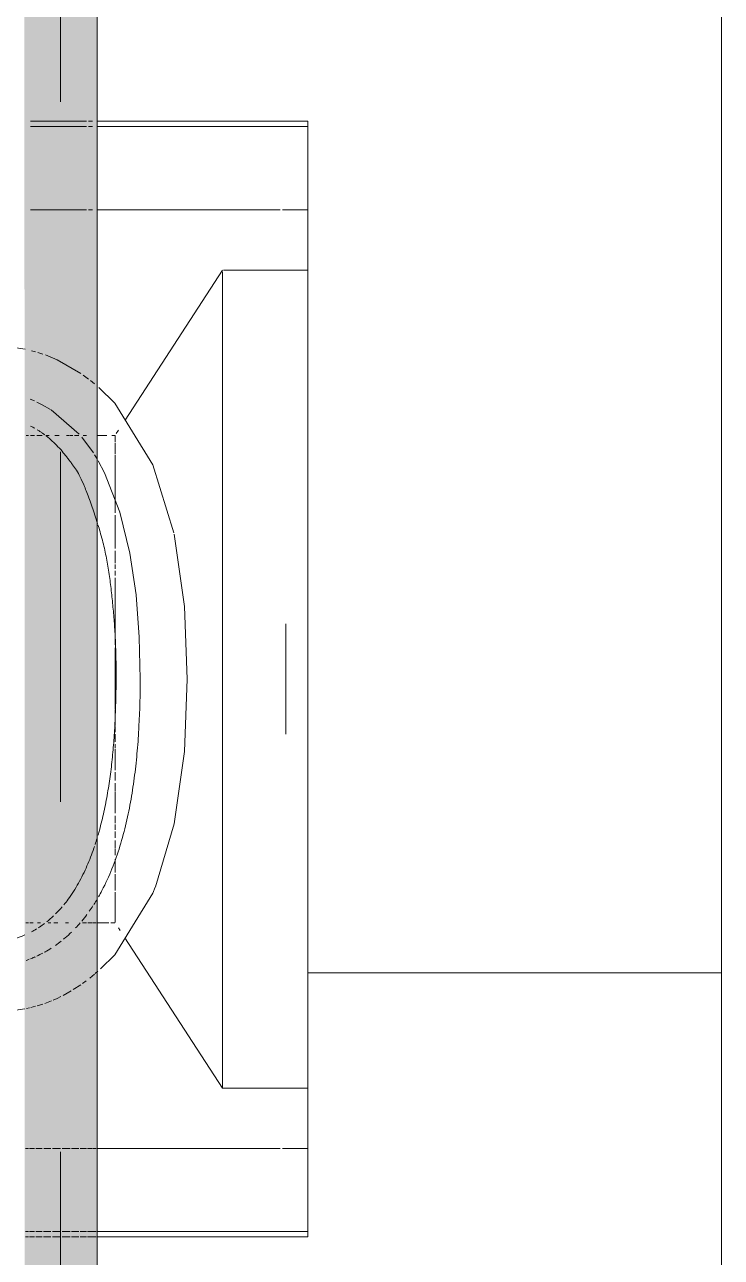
# Model space of a CAD drawing. Header units: millimetres. Extents: x -4000 to 187956, y -58990 to 162485.
# Drawn here: x 12134 to 12450, y 137171 to 137730 of the extents above; entities that cross this region are included whole.
import ezdxf

# ---------------------------------------------------------------- set-up
doc = ezdxf.new("R2010")
doc.units = ezdxf.units.MM
doc.linetypes.add('Dash 1_16_', pattern=[317.5, 158.75, -158.75])
for name, color, linetype, lineweight in [('A-FLOR', 192, 'Continuous', 13), ('A-FLOR-PATT', 8, 'Continuous', 13), ('A-WALL', 113, 'Continuous', 13), ('P-PIPE', 3, 'Continuous', 9), ('P-PIPE-CNTR', 3, 'Continuous', 9), ('P-SANR-FIXT', 6, 'Continuous', 9)]:
    doc.layers.add(name, color=color, linetype=linetype, lineweight=lineweight)

# ---------------------------------------------------------------- blocks, each defined once
blk = doc.blocks.new('WCPan-SquattingPan-Vitra-ArkitektSeries-5952 - CMPX502N-V752-0_000')
at = {"layer": 'P-SANR-FIXT', "color": 253}
for p, q in [((-212.88, 212.38), (-252.96, 212.38)), ((-212.88, 212.38), (-185.38, 212.38)), ((-23.55, 212.38), (-185.38, 212.38)), ((25, 212.38), (-25, 212.38)), ((25, 212.38), (-25, 212.38)), ((185.5, 212.38), (25, 212.38)), ((185.5, 212.38), (212.95, 212.38)), ((252.96, 212.38), (212.95, 212.38)), ((-112.87, 126.5), (-111.36, 125.51)), ((-110.49, 124.95), (-110.49, 123.57)), ((-110.49, 124.95), (-107.53, 124.95)), ((-107.06, 124.95), (-102.01, 124.95)), ((-101.59, 124.95), (-75.34, 124.95)), ((-74.25, 124.95), (-59.19, 124.95)), ((-58.16, 124.95), (-52.57, 124.95)), ((-51.98, 124.95), (-49.94, 124.95)), ((-49.02, 124.95), (-46.95, 124.95)), ((-45.86, 124.95), (-15.47, 124.95)), ((-14.16, 124.95), (-12.54, 124.95)), ((10.49, 124.95), (13.84, 124.95)), ((14.05, 124.95), (18.61, 124.95)), ((19.02, 124.95), (21.03, 124.95)), ((21.58, 124.95), (24.06, 124.95)), ((24.95, 124.95), (28.47, 124.95)), ((29.53, 124.95), (31.4, 124.95)), ((31.85, 124.95), (33.54, 124.95)), ((36.64, 124.95), (41.26, 124.95)), ((42.18, 124.95), (45.98, 124.95)), ((47.25, 124.95), (50.8, 124.95)), ((51.1, 124.95), (52.91, 124.95)), ((52.97, 124.95), (59.11, 124.95)), ((62.03, 124.95), (65.41, 124.95)), ((69.22, 124.95), (71.99, 124.95)), ((73.28, 124.95), (76.77, 124.95)), ((76.95, 124.95), (79.82, 124.95)), ((81.63, 124.95), (87.76, 124.95)), ((88.55, 124.95), (95.86, 124.95)), ((96.73, 124.95), (110.44, 124.95)), ((110.55, 123.02), (110.55, 124.91)), ((112.91, 126.48), (114.09, 127.25)), ((-110.49, 121.25), (-110.49, 116.74)), ((110.55, 116.88), (110.55, 122.11)), ((110.55, 115.04), (110.55, 116.35))]:
    blk.add_line(p, q, dxfattribs=at)
at = {"layer": 'P-SANR-FIXT', "color": 252}
for p, q in [((-252.96, 212.38), (-250.56, 212.38)), ((-252.96, 212.38), (-252.96, 116.71)), ((-212.88, 200.95), (-212.88, 212.38)), ((-185.38, 212.38), (-185.38, 174.12)), ((185.5, 173.73), (185.5, 212.38)), ((212.95, 212.38), (212.95, 200.97)), ((252.96, 212.38), (250.56, 212.38)), ((252.96, 116.82), (252.96, 212.38)), ((-25, 202.38), (7.73, 202.38)), ((-25, 202.38), (-7.73, 202.38)), ((-7.73, 202.38), (7.73, 202.38)), ((7.73, 202.38), (25, 202.38)), ((7.73, 202.38), (20.23, 202.38)), ((20.23, 202.38), (25, 202.38)), ((-212.88, 116.72), (-212.88, 199.94)), ((212.95, 199.81), (212.95, 116.81)), ((-185.38, 173.73), (-117.46, 129.49)), ((185.5, 173.73), (-184.71, 173.73)), ((117.43, 129.42), (185.5, 173.73)), ((-32.88, 156.4), (0, 157.68)), ((-65.64, 151.75), (-32.88, 156.4)), ((-12.54, 124.95), (10.49, 124.95)), ((33.54, 124.95), (36.64, 124.95)), ((59.11, 124.95), (60.87, 124.95)), ((66.03, 124.95), (68.38, 124.95))]:
    blk.add_line(p, q, dxfattribs=at)
at = {"layer": 'P-SANR-FIXT', "color": 250}
for p, q in [((250.56, 212.38), (-250.56, 212.38)), ((-250.56, 212.38), (-250.56, 116.71)), ((250.56, 212.38), (250.56, 116.82))]:
    blk.add_line(p, q, dxfattribs=at)
at = {"layer": 'P-SANR-FIXT', "color": 254}
for p, q in [((20.23, 212.38), (-23.55, 212.38)), ((25, 212.38), (21.03, 212.38))]:
    blk.add_line(p, q, dxfattribs=at)
at = {"layer": 'P-SANR-FIXT', "color": 13}
for p, q in [((-252.96, 114.68), (-252.96, 112.96)), ((-252.96, 112.02), (-252.96, 86.69)), ((132.52, 117.21), (133.62, 115.93)), ((212.95, 116.35), (212.95, 114.98)), ((252.96, 114.95), (252.96, 116.35)), ((252.96, 112.46), (252.96, 114.68)), ((252.96, 109.13), (252.96, 112.02)), ((252.96, 105.2), (252.96, 108.57)), ((252.96, 100.92), (252.96, 104.54)), ((252.96, 96.6), (252.96, 100.22)), ((252.96, 92.53), (252.96, 95.89)), ((252.96, 88.97), (252.96, 91.87)), ((212.95, 85.75), (212.95, 84.38)), ((252.96, 86.19), (252.96, 88.41)), ((252.96, 84.36), (252.96, 85.75))]:
    blk.add_line(p, q, dxfattribs=at)
at = {"layer": 'P-SANR-FIXT', "color": 16}
for p, q in [((-250.56, 114.68), (-250.56, 112.96)), ((-250.56, 112.02), (-250.56, 86.69)), ((-102.53, 115.17), (-109.64, 109.96)), ((-99.89, 116.8), (-101.76, 115.66)), ((250.56, 116.35), (250.56, 114.95)), ((250.56, 114.68), (250.56, 112.46)), ((250.56, 112.02), (250.56, 109.14)), ((-111.06, 108.75), (-122.13, 95.93)), ((250.56, 108.57), (250.56, 105.2)), ((250.56, 104.54), (250.56, 100.93)), ((-122.31, 95.64), (-124.42, 91.98)), ((250.56, 100.22), (250.56, 96.61)), ((250.56, 95.89), (250.56, 92.53)), ((-124.43, 91.96), (-125.62, 89.54)), ((250.56, 91.87), (250.56, 88.98)), ((-126.12, 88.44), (-126.92, 86.51)), ((250.56, 88.41), (250.56, 86.19)), ((250.56, 85.75), (250.56, 84.36))]:
    blk.add_line(p, q, dxfattribs=at)
at = {"layer": 'P-SANR-FIXT', "color": 243}
for p, q in [((-212.88, 112.92), (-212.88, 114.68)), ((-212.88, 86.65), (-212.88, 112.02)), ((-137.86, 110.5), (-136.04, 112.94)), ((-135.39, 113.77), (-133.91, 115.59)), ((133.91, 115.59), (135.6, 113.5)), ((136.88, 111.84), (138.12, 110.13)), ((212.95, 114.68), (212.95, 112.5)), ((212.95, 112.02), (212.95, 109.19)), ((138.65, 109.38), (140.88, 106)), ((212.95, 108.57), (212.95, 105.26)), ((141.43, 105.1), (143.54, 101.36)), ((212.95, 104.54), (212.95, 100.99)), ((145.99, 96.11), (147.13, 93.06)), ((212.95, 100.22), (212.95, 96.67)), ((212.95, 95.89), (212.95, 92.59)), ((-148.12, 89.94), (-147.4, 92.27)), ((-110.49, 91.84), (-110.49, 89.45)), ((147.4, 92.27), (148.23, 89.57)), ((212.95, 91.87), (212.95, 89.03)), ((-148.91, 87.05), (-148.43, 88.87)), ((-110.49, 88.41), (-110.49, 86.55)), ((-110.49, 85.75), (-110.49, 84.59)), ((110.55, 86.33), (110.55, 87.84)), ((110.55, 84.52), (110.55, 85.75)), ((148.43, 88.87), (148.98, 86.76)), ((149.12, 86.21), (149.43, 84.87)), ((212.95, 88.41), (212.95, 86.23))]:
    blk.add_line(p, q, dxfattribs=at)
at = {"layer": 'P-SANR-FIXT', "color": 9}
for p, q in [((-110.49, 112.02), (-110.49, 110.58)), ((110.55, 112.66), (110.55, 114.68)), ((110.55, 110.19), (110.55, 112.02)), ((-110.49, 108.57), (-110.49, 106.65)), ((-110.49, 105.75), (-110.49, 104.54)), ((-110.49, 104.37), (-110.49, 102.94)), ((110.55, 102.5), (110.55, 103.79)), ((-110.49, 99.61), (-110.49, 97.69)), ((-110.49, 95.08), (-110.49, 93.56)), ((110.55, 97.22), (110.55, 99.08)), ((110.55, 94.63), (110.55, 95.89)), ((110.55, 89.78), (110.55, 91.17))]:
    blk.add_line(p, q, dxfattribs=at)
at = {"layer": 'P-SANR-FIXT', "color": 252, "flags": 128}
for points in [[(0, 157.68), (32.87, 156.4), (65.64, 151.75), (94.17, 143.32)], [(-132.19, 117.59), (-125.05, 124.81), (-97.11, 142.05), (-66.3, 151.6)], [(94.37, 143.24), (97.11, 142.05), (125.05, 124.81), (131.47, 118.39)], [(-151.63, 38.12), (-152.19, 66.81), (-149.6, 84.13)], [(149.61, 84.07), (152.19, 66.81), (151.63, 38.12)]]:
    blk.add_lwpolyline(points, dxfattribs=at)
at = {"layer": 'P-SANR-FIXT', "color": 250, "flags": 128}
blk.add_lwpolyline([(0, 136.38), (-19.05, 135.95), (-38.22, 134.5), (-57.15, 131.73), (-75.73, 127.21), (-93.56, 120.23), (-98.98, 117.34)], dxfattribs=at)
at = {"layer": 'P-SANR-FIXT', "color": 243, "flags": 128}
for points in [[(-146.98, 93.49), (-144.85, 98.72), (-138.65, 109.38)], [(144.05, 100.38), (144.85, 98.72), (145.65, 96.94)]]:
    blk.add_lwpolyline(points, dxfattribs=at)
at = {"layer": 'P-SANR-FIXT', "color": 250}
for points, knots in [([(98.79, 117.45), (97.86, 117.99), (93.7, 120.28), (86.05, 123.75), (75.88, 127.3), (65.19, 130.16), (54.55, 132.3), (43.7, 133.93), (32.53, 135.12), (17.68, 136.15), (6.8, 136.38), (0, 136.38)], [0.3361599, 0.3361599, 0.3361599, 0.3361599, 0.3571429, 0.4285714, 0.5, 0.5714286, 0.6428571, 0.7142857, 0.7857143, 0.8571429, 1, 1, 1, 1]), ([(-70.01, 117.21), (-68.94, 117.53), (-66.6, 118.24), (-62.99, 119.24), (-59.33, 120.14), (-55.74, 120.91), (-50.87, 121.81), (-44.72, 122.74), (-37.27, 123.6), (-29.83, 124.31), (-22.41, 124.89), (-12.48, 125.39), (-5, 125.49), (0, 125.43)], [-0.1121353, -0.1121353, -0.1121353, -0.1121353, -0.1071429, -0.1011905, -0.0952381, -0.0892857, -0.0833333, -0.0714286, -0.0595238, -0.047619, -0.0357143, -0.0238095, 0, 0, 0, 0]), ([(0, 125.43), (5.34, 125.43), (13.8, 125.28), (25.48, 124.65), (34.36, 123.93), (43.13, 122.93), (51.71, 121.64), (60.17, 120.01), (66.54, 118.46), (70.05, 117.47), (70.81, 117.25)], [0, 0, 0, 0, 0.0294118, 0.0441176, 0.0588235, 0.0735294, 0.0882353, 0.1029412, 0.1176471, 0.121678, 0.121678, 0.121678, 0.121678]), ([(116.08, 84.06), (116.25, 83.67), (116.96, 82), (117.97, 79.09), (118.88, 75.48), (119.45, 72.3), (119.77, 69.47), (119.93, 66.83), (119.98, 64.71), (119.99, 63.03), (119.99, 62.01), (119.98, 61.16), (119.97, 60.06), (119.93, 58.25), (119.86, 55.26), (119.75, 51.42), (119.64, 47.54), (119.53, 44.03), (119.42, 40.71), (119.29, 36.98), (119.11, 31.92), (118.92, 26.93), (118.73, 22.47), (118.58, 19.03), (118.44, 16.16), (118.31, 13.45), (118.19, 10.96), (118.07, 8.66), (117.96, 6.69), (117.85, 4.57), (117.69, 1.79), (117.49, -1.72), (117.23, -5.98), (116.95, -10.31), (116.66, -14.74), (116.26, -20.61), (115.51, -30.84), (114.35, -45.2), (112.27, -68.07), (109.21, -96.69), (105.5, -125.36), (102.12, -148.02), (99.36, -165), (96.36, -181.94), (93.51, -196.84), (91.28, -207.81), (89.79, -214.88), (88.65, -220.17), (87.48, -225.47), (86.49, -229.85), (85.66, -233.44), (84.91, -236.67), (84.11, -240.05), (83.22, -243.76), (82.25, -247.78), (81.22, -251.94), (80.18, -256.07), (79.26, -259.65), (78.18, -263.8), (76.91, -268.61), (75.82, -272.63), (74.96, -275.78), (74.1, -278.92), (73.15, -282.36), (72.21, -285.67), (71.41, -288.37), (70.37, -291.52), (69.25, -294.43), (68.05, -296.98), (67.13, -298.69), (66.09, -300.32), (64.44, -302.55), (61.91, -305.27), (58.14, -308.26), (54.39, -310.43), (51.04, -311.95), (47.42, -313.32), (42.84, -314.6), (38.33, -315.36), (34.88, -315.75), (31.62, -316.04), (27.15, -316.34), (22.37, -316.52), (18.42, -316.6), (14.39, -316.65), (9.97, -316.64), (5.12, -316.57), (1.82, -316.53), (0, -316.53)], [0.2183836, 0.2183836, 0.2183836, 0.2183836, 0.2205882, 0.2279412, 0.2352941, 0.2426471, 0.25, 0.2573529, 0.2647059, 0.2683824, 0.2720588, 0.2738971, 0.2757353, 0.2794118, 0.2830882, 0.2867647, 0.2904412, 0.2922794, 0.2941176, 0.2977941, 0.3014706, 0.3088235, 0.3161765, 0.3235294, 0.3308824, 0.3382353, 0.3455882, 0.3492647, 0.3529412, 0.3566176, 0.3602941, 0.3676471, 0.375, 0.3823529, 0.3897059, 0.3970588, 0.4117647, 0.4411765, 0.4705882, 0.5294118, 0.5882353, 0.6176471, 0.6470588, 0.6764706, 0.7058824, 0.7242647, 0.7334559, 0.7426471, 0.7518382, 0.7610294, 0.765625, 0.7702206, 0.7794118, 0.7886029, 0.7977941, 0.8069853, 0.8115809, 0.8161765, 0.8207721, 0.8253676, 0.8299632, 0.832261, 0.8345588, 0.8391544, 0.84375, 0.8483456, 0.8529412, 0.8621324, 0.8667279, 0.8713235, 0.8759191, 0.8805147, 0.8897059, 0.8988971, 0.9080882, 0.9126838, 0.9172794, 0.9264706, 0.9356618, 0.9402574, 0.9448529, 0.9540441, 0.9632353, 0.9678309, 0.9724265, 0.9816176, 0.9908088, 1, 1, 1, 1])]:
    blk.add_open_spline(points, degree=3, knots=knots, dxfattribs=at)
at = {"layer": 'P-SANR-FIXT', "color": 16}
for points, knots in [([(-110.24, 93.79), (-109.51, 94.74), (-107.97, 96.54), (-105.41, 99.11), (-103.13, 101.12), (-101.25, 102.65), (-100.05, 103.57), (-99.12, 104.27), (-98.24, 104.94), (-96.78, 106.05), (-94.76, 107.48), (-91.77, 109.17), (-87.62, 111.02), (-81.64, 113.31), (-75.65, 115.41), (-71.85, 116.63), (-70.56, 117.04)], [-0.2380952, -0.2380952, -0.2380952, -0.2380952, -0.2261905, -0.2142857, -0.202381, -0.1964286, -0.1904762, -0.1875, -0.1845238, -0.1785714, -0.1666667, -0.1547619, -0.1428571, -0.1309524, -0.1190476, -0.1129911, -0.1129911, -0.1129911, -0.1129911]), ([(75.97, 115.62), (76.23, 115.54), (79.2, 114.52), (84.8, 112.37), (91.35, 109.16), (96.35, 106.18), (99.58, 103.97), (101.56, 102.42), (102.38, 101.75)], [0.13094435, 0.13094435, 0.13094435, 0.13094435, 0.13235294, 0.14705882, 0.16176471, 0.16911765, 0.17647059, 0.18172962, 0.18172962, 0.18172962, 0.18172962]), ([(117.99, 101.63), (117.8, 101.85), (116.76, 103.1), (115.67, 104.29), (114.75, 105.24)], [0.17290328, 0.17290328, 0.17290328, 0.17290328, 0.17857143, 0.20446404, 0.20446404, 0.20446404, 0.20446404]), ([(123.86, 93.01), (123.83, 93.07), (123.26, 94.1), (122.66, 95.11), (122.06, 96.04)], [0.10570927, 0.10570927, 0.10570927, 0.10570927, 0.10714286, 0.12839655, 0.12839655, 0.12839655, 0.12839655]), ([(-113.09, 89.6), (-112.84, 90.01), (-112.34, 90.82), (-111.82, 91.6), (-111.57, 91.97)], [-0.254704187, -0.254704187, -0.254704187, -0.254704187, -0.25, -0.24554939, -0.24554939, -0.24554939, -0.24554939]), ([(110.84, 93.02), (111.42, 92.24), (112.1, 91.28), (112.73, 90.31), (112.84, 90.15)], [0.201232652, 0.201232652, 0.201232652, 0.201232652, 0.205882353, 0.206839199, 0.206839199, 0.206839199, 0.206839199]), ([(-114.76, 86.61), (-114.57, 86.96), (-114.23, 87.6), (-113.88, 88.24), (-113.71, 88.53)], [-0.265777234, -0.265777234, -0.265777234, -0.265777234, -0.261904762, -0.25868971, -0.25868971, -0.25868971, -0.25868971]), ([(126.86, 86.65), (126.64, 87.2), (126.35, 87.9), (126.04, 88.6), (125.97, 88.76)], [0.05985513, 0.05985513, 0.05985513, 0.05985513, 0.07142857, 0.07482407, 0.07482407, 0.07482407, 0.07482407])]:
    blk.add_open_spline(points, degree=3, knots=knots, dxfattribs=at)
for points in [[(72.13, 116.85), (73.12, 116.55), (74.1, 116.24), (75.09, 115.92)], [(102.2, 115.38), (101.42, 115.88), (100.63, 116.36), (99.84, 116.84)], [(105.32, 113.27), (104.51, 113.85), (103.69, 114.41), (102.86, 114.96)], [(109.78, 109.85), (108.79, 110.67), (107.79, 111.46), (106.76, 112.23)], [(112.9, 107.07), (112.14, 107.78), (111.38, 108.48), (110.59, 109.15)], [(103.36, 100.93), (104.44, 100.01), (105.49, 99.03), (106.52, 98)], [(107.38, 97.1), (108.33, 96.1), (109.24, 95.04), (110.11, 93.96)], [(120.81, 97.91), (120.18, 98.83), (119.51, 99.72), (118.83, 100.59)], [(-111.55, 91.99), (-111.29, 92.38), (-111.02, 92.76), (-110.74, 93.14)], [(125.64, 89.49), (125.23, 90.39), (124.79, 91.28), (124.32, 92.15)], [(113.35, 89.32), (113.81, 88.56), (114.24, 87.8), (114.65, 87.03)], [(127.58, 84.72), (127.42, 85.18), (127.25, 85.63), (127.08, 86.07)]]:
    blk.add_open_spline(points, degree=3, dxfattribs=at)
blk = doc.blocks.new('CMF2_NHAXUONG_A_rvt-1-0_000')
at = {"layer": 'A-FLOR-PATT', "lineweight": 9}
h = blk.add_hatch(dxfattribs=at)
h.set_pattern_fill('FP_26', color=252, style=0, pattern_type=2)
h.set_pattern_definition([(270, (159525.1, 137899.7), (600, 4e-14), []), (0, (159525.1, 137899.7), (0, 600), [])])
h.paths.add_polyline_path([(153350, 499.64), (154799.88, 499.64), (154799.88, 5749.54), (153550, 5749.54), (153550, 4899.28), (153349.79, 4899.28), (153349.99, 751.94)])
h.paths.add_polyline_path([(160850.16, 499.64), (165000, 499.64), (165000, 999.28), (165499.79, 999.28), (165499.79, 1749.49), (160850.16, 1749.49), (160850.16, 751.94)])
h.paths.add_polyline_path([(161612.4, 692.63), (161106.49, 692.63), (161106.49, 1295.25), (161612.4, 1295.25), (161612.4, 751.94)])
h.paths.add_polyline_path([(162656.18, 692.63), (162150.27, 692.63), (162150.27, 1295.25), (162656.18, 1295.25), (162656.18, 751.94)])
h.paths.add_polyline_path([(164268.71, 692.63), (164268.71, 1295.25), (164774.62, 1295.25), (164774.62, 692.63)])
h.paths.add_polyline_path([(163221.93, 692.63), (163221.93, 1295.25), (163727.84, 1295.25), (163727.84, 692.63)])
h.paths.add_polyline_path([(153537.16, 761.69), (153537.16, 1267.6), (154139.79, 1267.6), (154139.79, 761.69), (153612.16, 761.69)])
h.paths.add_polyline_path([(153537.16, 1846.69), (153537.16, 2352.6), (154139.79, 2352.6), (154139.79, 1846.69), (153612.16, 1846.69)])
h.paths.add_polyline_path([(154139.79, 2871.7), (153537.16, 2871.7), (153537.16, 3377.61), (154139.79, 3377.61), (154139.79, 2942)])
h.paths.add_polyline_path([(162682.15, 3699.39), (165499.79, 3699.39), (165499.79, 4949.58), (162649.89, 4949.58), (162649.89, 3699.39)])
h.paths.add_polyline_path([(154139.79, 3896.7), (153537.16, 3896.7), (153537.16, 4402.61), (154139.79, 4402.04), (154139.79, 3964.03)])
h.paths.add_polyline_path([(163957.63, 4154.6), (163821.93, 4154.6), (163821.93, 4757.22), (164327.84, 4757.22), (164327.84, 4154.6), (164099.33, 4154.6)])
h.paths.add_polyline_path([(164771.93, 4154.6), (164771.93, 4757.22), (165277.84, 4757.22), (165277.84, 4154.6), (164949.66, 4154.6)])
h.paths.add_polyline_path([(153895.61, 4921.7), (153737.16, 4921.7), (153737.16, 5427.61), (154339.79, 5427.61), (154339.79, 4921.7), (154179.05, 4921.7)])
h.paths.add_polyline_path([(78549.79, 5349.52), (80774.79, 5349.52), (80774.79, 6362.02), (78549.79, 6362.02), (78549.79, 5424.09)])
h.paths.add_polyline_path([(80974.79, 5349.52), (82224.79, 5349.52), (82224.79, 7249.52), (80974.79, 7249.52), (80974.79, 5424.09)])
h.paths.add_polyline_path([(80587.16, 5565.67), (79984.54, 5565.67), (79984.54, 6071.58), (80587.16, 6071.58), (80587.16, 5716.1)])
h.paths.add_polyline_path([(81335.71, 5565.67), (81163.49, 5565.67), (81163.49, 6071.58), (81766.12, 6071.58), (81766.12, 5565.67), (81619.15, 5565.67)])
h.paths.add_polyline_path([(81163.49, 6528.17), (81163.49, 7034.08), (81766.12, 7034.08), (81766.12, 6528.17), (81619.15, 6528.17)])
h.paths.add_polyline_path([(556.14, 15799.64), (4199.78, 15799.64), (4199.78, 17049.64), (499.79, 17049.64), (499.79, 15799.64)])
h.paths.add_polyline_path([(1621.83, 15990.17), (1621.83, 16592.79), (2127.74, 16592.79), (2127.74, 15990.17), (1689.88, 15990.17)])
h.paths.add_polyline_path([(2681.91, 15990.17), (2546.83, 15990.17), (2546.83, 16592.79), (3052.74, 16592.79), (3052.74, 15990.17), (2823.63, 15990.17)])
h.paths.add_polyline_path([(3673.95, 15990.17), (3471.83, 15990.17), (3471.83, 16592.79), (3977.74, 16592.79), (3977.74, 15990.17), (3815.66, 15990.17)])
h.paths.add_polyline_path([(4199.78, 18499.58), (4199.78, 19749.58), (499.79, 19749.58), (499.79, 18499.58), (3957.38, 18499.58)])
h.paths.add_polyline_path([(2546.83, 18954.69), (2546.83, 19557.32), (3052.74, 19557.32), (3052.74, 18954.69), (2823.63, 18954.69)])
h.paths.add_polyline_path([(1973.32, 18954.69), (1621.83, 18954.69), (1621.83, 19557.32), (2127.74, 19557.32), (2127.74, 18954.69)])
h.paths.add_polyline_path([(1202.74, 18954.69), (696.83, 18954.69), (696.83, 19557.32), (1202.74, 19557.32), (1202.74, 19148.52)])
h.paths.add_polyline_path([(1689.88, 19949.58), (4199.78, 19949.58), (4199.78, 21199.58), (499.79, 21199.58), (499.79, 19949.58), (1123.01, 19949.58)])
h.paths.add_polyline_path([(696.83, 20137.56), (696.83, 20740.19), (1202.74, 20740.19), (1202.74, 20137.56), (839.57, 20137.56)])
h.paths.add_polyline_path([(3471.83, 20137.56), (3471.83, 20740.19), (3977.74, 20740.19), (3977.74, 20137.56), (3673.95, 20137.56)])
h.paths.add_polyline_path([(2127.74, 20137.56), (1621.83, 20137.56), (1621.83, 20740.19), (2127.74, 20740.19), (2127.74, 20170.56)])
h.paths.add_polyline_path([(3052.74, 20137.56), (2546.83, 20137.56), (2546.83, 20740.19), (3052.74, 20740.19), (3052.74, 20170.56)])
h.paths.add_polyline_path([(163249.04, 76099.64), (165500.21, 76099.64), (165500.21, 77349.64), (161850.21, 77349.64), (161850.21, 76099.64), (162682.15, 76099.64)])
h.paths.add_polyline_path([(1689.88, 76099.64), (4149.79, 76099.64), (4149.79, 77349.64), (499.79, 77349.64), (499.79, 76099.64), (1123.01, 76099.64)])
h.paths.add_polyline_path([(2590.58, 76552.26), (2590.58, 77154.88), (3096.49, 77154.88), (3096.49, 76552.26), (2681.91, 76552.26)])
h.paths.add_polyline_path([(1831.6, 76552.26), (1653.08, 76552.26), (1653.08, 77154.88), (2158.99, 77154.88), (2158.99, 76552.26), (1973.32, 76552.26)])
h.paths.add_polyline_path([(715.58, 76552.26), (715.58, 77154.88), (1221.49, 77154.88), (1221.49, 76552.26), (839.57, 76552.26)])
h.paths.add_polyline_path([(3815.66, 76552.26), (3528.08, 76552.26), (3528.08, 77154.88), (4033.99, 77154.88), (4033.99, 76552.26), (3957.38, 76552.26)])
h.paths.add_polyline_path([(163957.63, 76557.26), (163881.01, 76557.26), (163881.01, 77159.88), (164386.92, 77159.88), (164386.92, 76557.26), (164099.33, 76557.26)])
h.paths.add_polyline_path([(165091.39, 76557.26), (164797.26, 76557.26), (164797.26, 77159.88), (165303.17, 77159.88), (165303.17, 76557.26), (165233.11, 76557.26)])
h.paths.add_polyline_path([(162257, 76557.26), (162047.26, 76557.26), (162047.26, 77159.88), (162553.17, 77159.88), (162553.17, 76557.26), (162398.7, 76557.26)])
h.paths.add_polyline_path([(162968.51, 76557.26), (162968.51, 77159.88), (163474.42, 77159.88), (163474.42, 76557.26), (163107.31, 76557.26)])
h.paths.add_polyline_path([(499.79, 77549.64), (4149.79, 77549.64), (4149.79, 78799.69), (499.79, 78799.69), (499.79, 77842.41)])
h.paths.add_polyline_path([(165500.21, 77549.64), (165500.21, 78799.64), (161850.21, 78799.64), (161850.21, 77549.64), (164949.66, 77549.64)])
h.paths.add_polyline_path([(715.58, 77737.63), (715.58, 78340.25), (1221.49, 78340.25), (1221.49, 77737.63), (839.57, 77737.63)])
h.paths.add_polyline_path([(1653.08, 77737.63), (1653.08, 78340.25), (2158.99, 78340.25), (2158.99, 77737.63), (1689.88, 77737.63)])
h.paths.add_polyline_path([(2590.58, 77737.63), (2590.58, 78340.25), (3096.49, 78340.25), (3096.49, 77737.63), (2681.91, 77737.63)])
h.paths.add_polyline_path([(165233.11, 77742.62), (164778.51, 77742.62), (164778.51, 78345.25), (165284.42, 78345.25), (165284.42, 77742.62)])
h.paths.add_polyline_path([(162903.51, 77742.62), (162903.51, 78345.25), (163409.42, 78345.25), (163409.42, 77742.62), (162965.59, 77742.62)])
h.paths.add_polyline_path([(164346.92, 77742.62), (163841.01, 77742.62), (163841.01, 78345.25), (164346.92, 78345.25), (164346.92, 77842.41)])
h.paths.add_polyline_path([(161850.21, 80349.64), (165500.21, 80349.64), (165499.79, 81099.2), (165000, 81099.2), (165000, 81599.64), (161850.21, 81599.64), (161850.21, 80762.51)])
h.paths.add_polyline_path([(4149.79, 80349.64), (4149.79, 81599.55), (1000, 81599.55), (1000, 81099.2), (499.79, 81099.2), (500, 80350.4), (3957.38, 80349.68)])
h.paths.add_polyline_path([(163107.31, 80794.78), (162972.26, 80794.78), (162972.26, 81397.4), (163478.17, 81397.4), (163478.17, 80794.78), (163249.04, 80794.78)])
h.paths.add_polyline_path([(164398.17, 80794.78), (163892.26, 80794.78), (163892.26, 81397.4), (164398.17, 81397.4), (164398.17, 81054.52)])
h.paths.add_polyline_path([(162556.92, 80806.9), (162051.01, 80806.9), (162051.01, 81409.52), (162556.92, 81409.52), (162556.92, 80908.51)])
h.paths.add_polyline_path([(2965.35, 80820.03), (2515.58, 80820.03), (2515.58, 81422.65), (3021.49, 81422.65), (3021.49, 80820.03)])
h.paths.add_polyline_path([(1973.32, 80820.03), (1595.58, 80820.03), (1595.58, 81422.65), (2101.49, 81422.65), (2101.49, 80820.03)])
h.paths.add_polyline_path([(3448.08, 80820.03), (3448.08, 81422.65), (3953.99, 81422.65), (3953.99, 80820.03), (3532.22, 80820.03)])
h.paths.add_polyline_path([(85450, 134849.41), (87450, 134849.41), (87450, 135849.41), (85450, 135849.41), (85450, 135076.24)])
h.paths.add_polyline_path([(83319.78, 134849.41), (85250, 134849.41), (85250, 135849.41), (83250, 135849.41), (83250, 134849.41)])
h.paths.add_polyline_path([(85020.39, 135046.45), (84644.32, 135046.45), (84644.32, 135552.36), (85246.95, 135552.36), (85246.95, 135046.45)])
h.paths.add_polyline_path([(85862.19, 135048.95), (85862.19, 135554.86), (86464.82, 135554.86), (86464.82, 135048.95), (86154.14, 135048.95)])
h.paths.add_polyline_path([(11893.62, 135099.65), (12449.79, 135099.65), (12449.79, 140699.64), (11199.68, 140699.64), (11199.68, 135099.65), (11326.75, 135099.65)])
h.paths.add_polyline_path([(153549.79, 135099.75), (154799.68, 135099.75), (154799.68, 140699.64), (153549.79, 140699.64), (153549.79, 136244.28)])
h.paths.add_polyline_path([(11659.54, 135313.72), (11659.54, 135819.63), (12262.16, 135819.63), (12262.16, 135313.72), (11893.62, 135313.72)])
h.paths.add_polyline_path([(153895.61, 135313.72), (153742.07, 135313.72), (153742.07, 135819.63), (154344.69, 135819.63), (154344.69, 135313.72), (154037.33, 135313.72)])
h.paths.add_polyline_path([(163815.91, 135999.54), (165500.12, 135999.54), (165500.12, 137249.82), (162649.79, 137249.82), (162649.79, 135999.54)])
h.paths.add_polyline_path([(2823.63, 135999.54), (3349.79, 135999.54), (3349.79, 137249.81), (499.88, 137249.81), (499.88, 135999.54), (1689.88, 135999.54)])
h.paths.add_polyline_path([(1671.83, 136187.79), (1671.83, 136790.41), (2177.74, 136790.41), (2177.74, 136187.79), (1689.88, 136187.79)])
h.paths.add_polyline_path([(721.83, 136187.79), (721.83, 136790.41), (1227.74, 136790.41), (1227.74, 136187.79)])
h.paths.add_polyline_path([(164771.83, 136192.96), (164771.83, 136795.59), (165277.74, 136795.59), (165277.74, 136192.96), (164949.66, 136192.96)])
h.paths.add_polyline_path([(163821.83, 136192.96), (163821.83, 136795.59), (164327.74, 136795.59), (164327.74, 136192.96)])
h.paths.add_polyline_path([(12177.05, 136247.06), (11659.54, 136247.06), (11659.54, 136752.97), (12262.16, 136752.97), (12262.16, 136247.06)])
h.paths.add_polyline_path([(154037.33, 136247.06), (153742.07, 136247.06), (153742.07, 136752.97), (154344.69, 136752.97), (154344.69, 136247.06), (154179.05, 136247.06)])
h.paths.add_polyline_path([(12177.05, 137180.39), (11659.54, 137180.39), (11659.54, 137686.3), (12262.16, 137686.3), (12262.16, 137180.39)])
h.paths.add_polyline_path([(154179.05, 137180.39), (153742.07, 137180.39), (153742.07, 137686.3), (154344.69, 137686.3), (154344.69, 137180.39)])
h.paths.add_polyline_path([(12262.16, 138113.72), (11659.54, 138113.72), (11659.54, 138619.63), (12262.16, 138619.63), (12262.16, 138288.34)])
h.paths.add_polyline_path([(154344.69, 138113.72), (153742.07, 138113.72), (153742.07, 138619.63), (154344.69, 138619.63), (154344.69, 138142.34)])
h.paths.add_polyline_path([(12262.16, 139047.05), (11659.54, 139047.05), (11659.54, 139552.96), (12262.16, 139552.96), (12262.16, 139164.37)])
h.paths.add_polyline_path([(154179.05, 139047.05), (153742.07, 139047.05), (153742.07, 139552.96), (154344.69, 139552.96), (154344.69, 139047.05)])
h.paths.add_polyline_path([(165500.37, 139449.5), (165500.37, 140699.66), (161049.79, 140699.66), (161049.79, 139449.5), (164949.66, 139449.5)])
h.paths.add_polyline_path([(499.79, 139449.73), (4949.79, 139449.74), (4949.79, 139699.28), (4900, 139699.28), (4900, 140699.64), (1000, 140699.64), (1000, 140199.28), (499.79, 140199.28)])
h.paths.add_polyline_path([(161690.13, 139909.76), (161331.63, 139909.76), (161331.63, 140512.38), (161837.54, 140512.38), (161837.54, 139909.76), (161831.85, 139909.76)])
h.paths.add_polyline_path([(163390.76, 139909.76), (163287.88, 139909.76), (163287.88, 140512.38), (163793.79, 140512.38), (163793.79, 139909.76), (163532.48, 139909.76)])
h.paths.add_polyline_path([(162812.75, 139909.76), (162306.83, 139909.76), (162306.83, 140512.38), (162812.75, 140512.38), (162812.75, 140040.4)])
h.paths.add_polyline_path([(164777.52, 139909.76), (164271.61, 139909.76), (164271.61, 140512.38), (164777.52, 140512.38), (164777.52, 140040.4)])
h.paths.add_polyline_path([(1727.96, 139915.76), (1222.05, 139915.76), (1222.05, 140518.38), (1727.96, 140518.38), (1727.96, 140040.4)])
h.paths.add_polyline_path([(3181.83, 139915.76), (3181.83, 140518.38), (3687.74, 140518.38), (3687.74, 139915.76), (3248.79, 139915.76)])
h.paths.add_polyline_path([(2398.48, 139915.76), (2171.83, 139915.76), (2171.83, 140518.38), (2677.74, 140518.38), (2677.74, 139915.76), (2540.2, 139915.76)])
h.paths.add_polyline_path([(4171.83, 139915.76), (4171.83, 140518.38), (4677.74, 140518.38), (4677.74, 139915.76), (4240.82, 139915.76)])
h.paths.add_polyline_path([(12262.16, 139980.38), (11659.54, 139980.38), (11659.54, 140486.29), (12262.16, 140486.29), (12262.16, 140040.4)])
h.paths.add_polyline_path([(154344.69, 139980.38), (153742.07, 139980.38), (153742.07, 140486.29), (154344.69, 140486.29), (154344.69, 140040.4)])
at = {"layer": 'A-FLOR', "color": 56, "lineweight": 15}
for p, q in [((12136.48, 137686.3), (12161.81, 137686.3)), ((12162.75, 137686.3), (12164.46, 137686.3)), ((12135.54, 137180.39), (12134.14, 137180.39)), ((12138.19, 137180.39), (12135.97, 137180.39)), ((12141.65, 137180.39), (12138.76, 137180.39)), ((12145.68, 137180.39), (12142.31, 137180.39)), ((12150, 137180.39), (12146.39, 137180.39)), ((12154.32, 137180.39), (12150.71, 137180.39)), ((12158.35, 137180.39), (12154.99, 137180.39)), ((12161.81, 137180.39), (12158.92, 137180.39)), ((12164.46, 137180.39), (12162.25, 137180.39)), ((12166.13, 137180.39), (12164.74, 137180.39))]:
    blk.add_line(p, q, dxfattribs=at)
at = {"layer": 'A-FLOR', "color": 21, "lineweight": 15}
for p, q in [((12161.81, 137686.3), (12136.48, 137686.3)), ((12164.46, 137686.3), (12162.75, 137686.3)), ((12134.14, 137180.39), (12135.54, 137180.39)), ((12135.97, 137180.39), (12138.19, 137180.39)), ((12138.76, 137180.39), (12141.65, 137180.39)), ((12142.31, 137180.39), (12145.68, 137180.39)), ((12146.39, 137180.39), (12150, 137180.39)), ((12150.71, 137180.39), (12154.32, 137180.39)), ((12154.99, 137180.39), (12158.35, 137180.39)), ((12158.92, 137180.39), (12161.81, 137180.39)), ((12162.25, 137180.39), (12164.46, 137180.39)), ((12164.74, 137180.39), (12166.13, 137180.39))]:
    blk.add_line(p, q, dxfattribs=at)
at = {"layer": 'A-FLOR', "color": 94, "lineweight": 15}
for p, q in [((12166.5, 137686.3), (12262.16, 137686.3)), ((12262.16, 137686.3), (12262.16, 137180.39)), ((12262.16, 137180.39), (12166.61, 137180.39))]:
    blk.add_line(p, q, dxfattribs=at)
at = {"layer": 'A-FLOR', "color": 81, "lineweight": 15}
for p, q in [((12262.16, 137686.3), (12166.5, 137686.3)), ((12262.16, 137456.9), (12262.16, 137686.3)), ((12262.16, 137180.39), (12262.16, 137408.34)), ((12166.61, 137180.39), (12262.16, 137180.39))]:
    blk.add_line(p, q, dxfattribs=at)
at = {"layer": 'A-FLOR', "color": 71, "lineweight": 15}
for p, q in [((12262.16, 137413.12), (12262.16, 137456.9)), ((12262.16, 137408.34), (12262.16, 137412.32))]:
    blk.add_line(p, q, dxfattribs=at)
at = {"layer": 'A-WALL', "color": 90, "lineweight": 15}
blk.add_line((12449.79, 139700.01), (12449.79, 136000.01), dxfattribs=at)
at = {"layer": 'A-WALL', "color": 53, "lineweight": 15}
blk.add_line((12449.79, 137887.51), (12449.79, 136979.18), dxfattribs=at)
at = {"layer": 'P-SANR-FIXT', "color": 250, "lineweight": 9, "rotation": 269.9999999999997}
blk.add_blockref('WCPan-SquattingPan-Vitra-ArkitektSeries-5952 - CMPX502N-V752-0_000', (12049.79, 137433.34), dxfattribs=at)

msp = doc.modelspace()

# ---------------------------------------------------------------- block references
at = {"lineweight": 5}
msp.add_blockref('CMF2_NHAXUONG_A_rvt-1-0_000', (0, 0), dxfattribs=at)

# ---------------------------------------------------------------- next in the draw order: hatches: boundary and pattern name
at = {"layer": 'P-PIPE', "lineweight": 5, "transparency": 33554534}
for points in [[(12150, 136742.6), (12150, 139409.54), (12133.3, 139409.54), (12133.87, 136742.6), (12145.68, 136742.6)], [(12150, 136742.6), (12166.7, 136742.6), (12166.13, 139409.54), (12150, 139409.54), (12150, 136828.3)]]:
    msp.add_hatch(color=1, dxfattribs=at).paths.add_polyline_path(points)

# ---------------------------------------------------------------- next in the draw order: linework, layer by layer
at = {"layer": 'P-PIPE', "color": 20, "lineweight": 13}
msp.add_line((12166.7, 136742.6), (12166.7, 139409.54), dxfattribs=at)
at = {"layer": 'P-PIPE-CNTR', "color": 1, "linetype": 'Dash 1_16_'}
msp.add_line((12150, 136742.6), (12150, 139409.54), dxfattribs=at)
msp.add_line((12150, 136742.6), (12150, 139409.54), dxfattribs=at)

doc.saveas('drawing.dxf')
